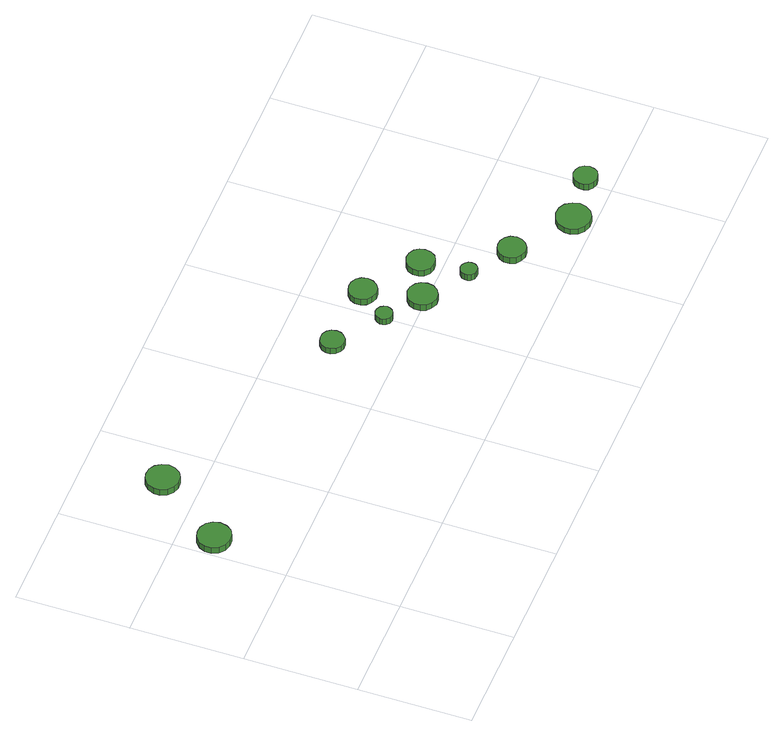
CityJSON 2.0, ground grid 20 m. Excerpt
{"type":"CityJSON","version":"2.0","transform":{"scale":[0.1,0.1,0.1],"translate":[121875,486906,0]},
"CityObjects":{
"tree1":{"type":"SolitaryVegetationObject","attributes":{"function":"something"},"geometry":[{"type":"MultiSurface","lod":"1","boundaries":[[[0,1,2,3,4,5,6,7,8,9,10,11,12,13,14]],[[15,16,17,18,19,20,21,22,23,24,25,26,27,28,29]],[[0,29,28,1]],[[1,28,27,2]],[[2,27,26,3]],[[3,26,25,4]],[[4,25,24,5]],[[5,24,23,6]],[[6,23,22,7]],[[7,22,21,8]],[[8,21,20,9]],[[9,20,19,10]],[[10,19,18,11]],[[11,18,17,12]],[[12,17,16,13]],[[13,16,15,14]],[[14,15,29,0]]]}]},
"tree2":{"type":"SolitaryVegetationObject","attributes":{"function":"something"},"geometry":[{"type":"MultiSurface","lod":"1","boundaries":[[[30,31,32,33,34,35,36,37,38,39,40,41,42,43,44]],[[45,46,47,48,49,50,51,52,53,54,55,56,57,58,59]],[[30,59,58,31]],[[31,58,57,32]],[[32,57,56,33]],[[33,56,55,34]],[[34,55,54,35]],[[35,54,53,36]],[[36,53,52,37]],[[37,52,51,38]],[[38,51,50,39]],[[39,50,49,40]],[[40,49,48,41]],[[41,48,47,42]],[[42,47,46,43]],[[43,46,45,44]],[[44,45,59,30]]]}]},
"tree3":{"type":"SolitaryVegetationObject","attributes":{"function":"something"},"geometry":[{"type":"MultiSurface","lod":"1","boundaries":[[[60,61,62,63,64,65,66,67,68,69,70,71,72,73,74]],[[75,76,77,78,79,80,81,82,83,84,85,86,87,88,89]],[[60,89,88,61]],[[61,88,87,62]],[[62,87,86,63]],[[63,86,85,64]],[[64,85,84,65]],[[65,84,83,66]],[[66,83,82,67]],[[67,82,81,68]],[[68,81,80,69]],[[69,80,79,70]],[[70,79,78,71]],[[71,78,77,72]],[[72,77,76,73]],[[73,76,75,74]],[[74,75,89,60]]]}]},
"tree4":{"type":"SolitaryVegetationObject","attributes":{"function":"something"},"geometry":[{"type":"MultiSurface","lod":"1","boundaries":[[[90,91,92,93,94,95,96,97,98,99,100,101,102,103,104]],[[105,106,107,108,109,110,111,112,113,114,115,116,117,118,119]],[[90,119,118,91]],[[91,118,117,92]],[[92,117,116,93]],[[93,116,115,94]],[[94,115,114,95]],[[95,114,113,96]],[[96,113,112,97]],[[97,112,111,98]],[[98,111,110,99]],[[99,110,109,100]],[[100,109,108,101]],[[101,108,107,102]],[[102,107,106,103]],[[103,106,105,104]],[[104,105,119,90]]]}]},
"tree5":{"type":"SolitaryVegetationObject","attributes":{"function":"something"},"geometry":[{"type":"MultiSurface","lod":"1","boundaries":[[[120,121,122,123,124,125,126,127,128,129,130,131,132,133,134]],[[135,136,137,138,139,140,141,142,143,144,145,146,147,148,149]],[[120,149,148,121]],[[121,148,147,122]],[[122,147,146,123]],[[123,146,145,124]],[[124,145,144,125]],[[125,144,143,126]],[[126,143,142,127]],[[127,142,141,128]],[[128,141,140,129]],[[129,140,139,130]],[[130,139,138,131]],[[131,138,137,132]],[[132,137,136,133]],[[133,136,135,134]],[[134,135,149,120]]]}]},
"tree6":{"type":"SolitaryVegetationObject","attributes":{"function":"something"},"geometry":[{"type":"MultiSurface","lod":"1","boundaries":[[[150,151,152,153,154,155,156,157,158,159,160,161,162,163,164]],[[165,166,167,168,169,170,171,172,173,174,175,176,177,178,179]],[[150,179,178,151]],[[151,178,177,152]],[[152,177,176,153]],[[153,176,175,154]],[[154,175,174,155]],[[155,174,173,156]],[[156,173,172,157]],[[157,172,171,158]],[[158,171,170,159]],[[159,170,169,160]],[[160,169,168,161]],[[161,168,167,162]],[[162,167,166,163]],[[163,166,165,164]],[[164,165,179,150]]]}]},
"tree7":{"type":"SolitaryVegetationObject","attributes":{"function":"something"},"geometry":[{"type":"MultiSurface","lod":"1","boundaries":[[[180,181,182,183,184,185,186,187,188,189,190,191,192,193,194]],[[195,196,197,198,199,200,201,202,203,204,205,206,207,208,209]],[[180,209,208,181]],[[181,208,207,182]],[[182,207,206,183]],[[183,206,205,184]],[[184,205,204,185]],[[185,204,203,186]],[[186,203,202,187]],[[187,202,201,188]],[[188,201,200,189]],[[189,200,199,190]],[[190,199,198,191]],[[191,198,197,192]],[[192,197,196,193]],[[193,196,195,194]],[[194,195,209,180]]]}]},
"tree8":{"type":"SolitaryVegetationObject","attributes":{"function":"something"},"geometry":[{"type":"MultiSurface","lod":"1","boundaries":[[[210,211,212,213,214,215,216,217,218,219,220,221,222,223,224]],[[225,226,227,228,229,230,231,232,233,234,235,236,237,238,239]],[[210,239,238,211]],[[211,238,237,212]],[[212,237,236,213]],[[213,236,235,214]],[[214,235,234,215]],[[215,234,233,216]],[[216,233,232,217]],[[217,232,231,218]],[[218,231,230,219]],[[219,230,229,220]],[[220,229,228,221]],[[221,228,227,222]],[[222,227,226,223]],[[223,226,225,224]],[[224,225,239,210]]]}]},
"tree9":{"type":"SolitaryVegetationObject","attributes":{"function":"something"},"geometry":[{"type":"MultiSurface","lod":"1","boundaries":[[[240,241,242,243,244,245,246,247,248,249,250,251,252,253,254]],[[255,256,257,258,259,260,261,262,263,264,265,266,267,268,269]],[[240,269,268,241]],[[241,268,267,242]],[[242,267,266,243]],[[243,266,265,244]],[[244,265,264,245]],[[245,264,263,246]],[[246,263,262,247]],[[247,262,261,248]],[[248,261,260,249]],[[249,260,259,250]],[[250,259,258,251]],[[251,258,257,252]],[[252,257,256,253]],[[253,256,255,254]],[[254,255,269,240]]]}]},
"tree10":{"type":"SolitaryVegetationObject","attributes":{"function":"something"},"geometry":[{"type":"MultiSurface","lod":"1","boundaries":[[[270,271,272,273,274,275,276,277,278,279,280,281,282,283,284]],[[285,286,287,288,289,290,291,292,293,294,295,296,297,298,299]],[[270,299,298,271]],[[271,298,297,272]],[[272,297,296,273]],[[273,296,295,274]],[[274,295,294,275]],[[275,294,293,276]],[[276,293,292,277]],[[277,292,291,278]],[[278,291,290,279]],[[279,290,289,280]],[[280,289,288,281]],[[281,288,287,282]],[[282,287,286,283]],[[283,286,285,284]],[[284,285,299,270]]]}]},
"tree11":{"type":"SolitaryVegetationObject","attributes":{"function":"something"},"geometry":[{"type":"MultiSurface","lod":"1","boundaries":[[[300,301,302,303,304,305,306,307,308,309,310,311,312,313,314]],[[315,316,317,318,319,320,321,322,323,324,325,326,327,328,329]],[[300,329,328,301]],[[301,328,327,302]],[[302,327,326,303]],[[303,326,325,304]],[[304,325,324,305]],[[305,324,323,306]],[[306,323,322,307]],[[307,322,321,308]],[[308,321,320,309]],[[309,320,319,310]],[[310,319,318,311]],[[311,318,317,312]],[[312,317,316,313]],[[313,316,315,314]],[[314,315,329,300]]]}]}
},
"vertices":[
[64,339,20],[61,351,20],[54,361,20],[43,367,20],[31,368,20],[19,365,20],[10,356,20],[5,345,20],[5,333,20],[10,322,20],[19,314,20],[31,310,20],[43,311,20],[54,317,20],[61,327,20],[61,327,7],[54,317,7],[43,311,7],[31,310,7],[19,314,7],[10,322,7],[5,333,7],[5,345,7],[10,356,7],[19,365,7],[31,368,7],[43,367,7],[54,361,7],[61,351,7],[64,339,7],
[151,462,26],[148,474,26],[141,484,26],[131,490,26],[118,491,26],[107,488,26],[98,479,26],[93,468,26],[93,456,26],[98,445,26],[107,437,26],[118,433,26],[131,434,26],[141,440,26],[148,450,26],[148,450,13],[141,440,13],[131,434,13],[118,433,13],[107,437,13],[98,445,13],[93,456,13],[93,468,13],[98,479,13],[107,488,13],[118,491,13],[131,490,13],[141,484,13],[148,474,13],[151,462,13],
[533,309,24],[531,318,24],[526,325,24],[519,329,24],[510,330,24],[502,328,24],[495,322,24],[491,314,24],[491,305,24],[495,297,24],[502,291,24],[510,288,24],[519,289,24],[526,294,24],[531,301,24],[531,301,11],[526,294,11],[519,289,11],[510,288,11],[502,291,11],[495,297,11],[491,305,11],[491,314,11],[495,322,11],[502,328,11],[510,330,11],[519,329,11],[526,325,11],[531,318,11],[533,309,11],
[614,251,23],[612,257,23],[609,262,23],[603,265,23],[597,266,23],[591,264,23],[587,260,23],[584,254,23],[584,248,23],[587,242,23],[591,238,23],[597,236,23],[603,237,23],[609,240,23],[612,245,23],[612,245,10],[609,240,10],[603,237,10],[597,236,10],[591,238,10],[587,242,10],[584,248,10],[584,254,10],[587,260,10],[591,264,10],[597,266,10],[603,265,10],[609,262,10],[612,257,10],[614,251,10],
[687,207,22],[685,218,22],[679,226,22],[669,232,22],[659,233,22],[648,229,22],[640,222,22],[636,212,22],[636,202,22],[640,192,22],[648,185,22],[659,181,22],[669,182,22],[679,188,22],[685,196,22],[685,196,9],[679,188,9],[669,182,9],[659,181,9],[648,185,9],[640,192,9],[636,202,9],[636,212,9],[640,222,9],[648,229,9],[659,233,9],[669,232,9],[679,226,9],[685,218,9],[687,207,9],
[662,303,23],[660,313,23],[654,321,23],[645,326,23],[635,327,23],[625,324,23],[617,317,23],[613,308,23],[613,298,23],[617,288,23],[625,282,23],[635,278,23],[645,279,23],[654,285,23],[660,293,23],[660,293,10],[654,285,10],[645,279,10],[635,278,10],[625,282,10],[617,288,10],[613,298,10],[613,308,10],[617,317,10],[625,324,10],[635,327,10],[645,326,10],[654,321,10],[660,313,10],[662,303,10],
[756,155,22],[755,161,22],[751,166,22],[746,169,22],[740,170,22],[734,168,22],[729,164,22],[727,158,22],[727,152,22],[729,147,22],[734,142,22],[740,141,22],[746,141,22],[751,144,22],[755,149,22],[755,149,9],[751,144,9],[746,141,9],[740,141,9],[734,142,9],[729,147,9],[727,152,9],[727,158,9],[729,164,9],[734,168,9],[740,170,9],[746,169,9],[751,166,9],[755,161,9],[756,155,9],
[757,237,22],[755,247,22],[749,255,22],[740,260,22],[730,261,22],[720,258,22],[712,251,22],[708,242,22],[708,231,22],[712,222,22],[720,215,22],[730,212,22],[740,213,22],[749,218,22],[755,227,22],[755,227,9],[749,218,9],[740,213,9],[730,212,9],[720,215,9],[712,222,9],[708,231,9],[708,242,9],[712,251,9],[720,258,9],[730,261,9],[740,260,9],[749,255,9],[755,247,9],[757,237,9],
[835,106,23],[833,116,23],[827,124,23],[818,129,23],[808,130,23],[798,127,23],[790,120,23],[786,111,23],[786,101,23],[790,91,23],[798,85,23],[808,81,23],[818,82,23],[827,88,23],[833,96,23],[833,96,10],[827,88,10],[818,82,10],[808,81,10],[798,85,10],[790,91,10],[786,101,10],[786,111,10],[790,120,10],[798,127,10],[808,130,10],[818,129,10],[827,124,10],[833,116,10],[835,106,10],
[942,35,23],[939,47,23],[932,58,23],[921,64,23],[908,65,23],[896,61,23],[887,53,23],[882,41,23],[882,29,23],[887,17,23],[896,9,23],[908,5,23],[921,6,23],[932,13,23],[939,23,23],[939,23,11],[932,13,11],[921,6,11],[908,5,11],[896,9,11],[887,17,11],[882,29,11],[882,41,11],[887,53,11],[896,61,11],[908,65,11],[921,64,11],[932,58,11],[939,47,11],[942,35,11],
[1027,49,22],[1025,58,22],[1020,65,22],[1012,69,22],[1003,70,22],[995,67,22],[988,61,22],[985,53,22],[985,45,22],[988,36,22],[995,31,22],[1003,28,22],[1012,29,22],[1020,33,22],[1025,40,22],[1025,40,9],[1020,33,9],[1012,29,9],[1003,28,9],[995,31,9],[988,36,9],[985,45,9],[985,53,9],[988,61,9],[995,67,9],[1003,70,9],[1012,69,9],[1020,65,9],[1025,58,9],[1027,49,9]
]}
